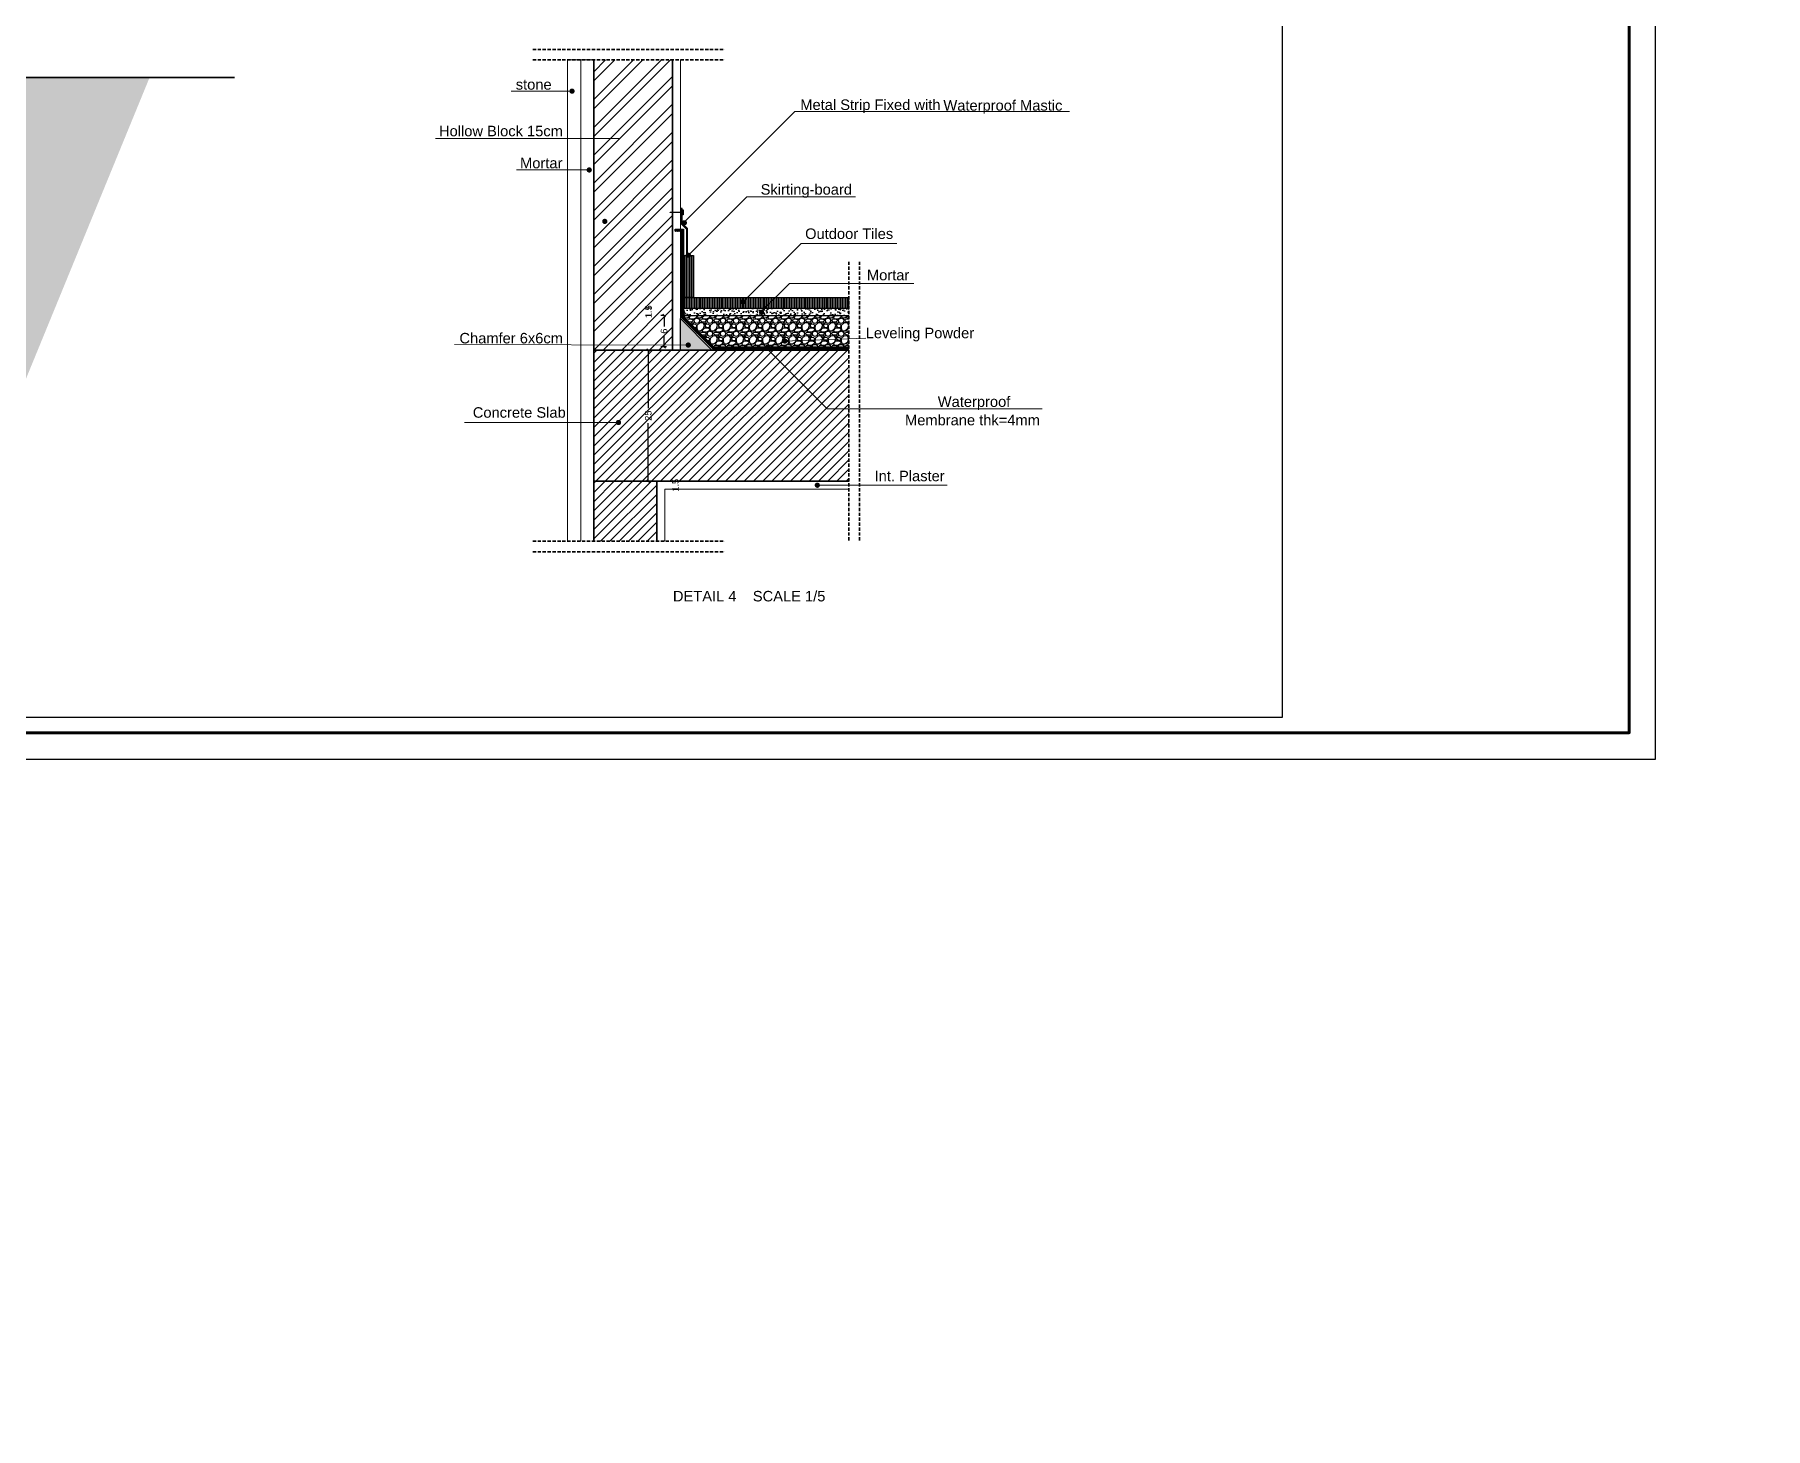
# Model space of a CAD drawing. Header units: inches. Extents: x -580639 to 179052, y 0 to 152898.
# Drawn here: x 48493 to 81458, y 100279 to 126830 of the extents above; entities that cross this region are included whole.
import ezdxf

# ---------------------------------------------------------------- set-up
doc = ezdxf.new("R2010")
doc.units = ezdxf.units.IN
doc.header["$LTSCALE"] = 500
doc.header["$MEASUREMENT"] = 0
doc.linetypes.add('DASHED', pattern=[0.75, 0.5, -0.25])
for name, color, linetype, lineweight in [('1ATEXT', 3, 'Continuous', 20), ('A-0.25', 42, 'Continuous', 25), ('A-ANNO-TEXS', 211, 'Continuous', 18), ('A-htch', 252, 'Continuous', 20), ('A-wall', 52, 'Continuous', 35), ('DIM', 8, 'Continuous', 18), ('fini', 11, 'Continuous', 13), ('HATCH', 11, 'Continuous', 9), ('PL', 11, 'Continuous', 5)]:
    doc.layers.add(name, color=color, linetype=linetype, lineweight=lineweight)
for name, color, linetype in [('h', 8, 'Continuous'), ('P', 2, 'Continuous'), ('SH', 8, 'Continuous'), ('TI', 3, 'Continuous')]:
    doc.layers.add(name, color=color, linetype=linetype)
doc.styles.add('50', font='arial.ttf', dxfattribs={"height": 125})
doc.styles.add('style3', font='arial.ttf', dxfattribs={"height": 200})
doc.dimstyles.new('DIM', dxfattribs={"dimscale": 50, "dimtxt": 125, "dimasz": 1, "dimexe": 1.2, "dimexo": 1, "dimgap": 1, "dimtad": 0, "dimtoh": 1, "dimdec": 0, "dimlfac": 0.1, "dimrnd": 1, "dimdsep": 46, "dimtxsty": '50', "dimblk": 'OBLIQUE', "dimcen": 0.09, "dimclrt": 8, "dimadec": 0, "dimazin": 0, "dimtfac": 1, "dimtdec": 0, "dimtix": 1, "dimtofl": 0, "dimtmove": 2, "dimatfit": 2, "dimfxl": 1, "dimfxlon": 1, "dimtzin": 0, "dimarcsym": 0})

# ---------------------------------------------------------------- blocks, each defined once
blk = doc.blocks.new('WERQ')
at = {"layer": 'HATCH', "ltscale": 15}
h = blk.add_hatch(dxfattribs=at)
h.set_pattern_fill('ANSI31', color=256, scale=0.25, angle=180, style=0)
h.paths.add_polyline_path([(1339.20614, 273.31003), (1339.05521, 273.31003), (1339.05521, 273.15322), (1338.75521, 273.15322), (1338.75521, 272.9964), (1338.62541, 272.9964, 0.1636034), (1338.75505, 272.82706), (1339.27665, 273.09971, 0.0036006), (1339.27668, 273.10453, 0.1668518)])
h.paths.add_polyline_path([(1330.77278, 272.07749), (1330.77278, 272.34713), (1330.88528, 272.34713), (1330.88528, 272.07749)], flags=9)
h.paths.add_polyline_path([(1331.06455, 271.90249), (1331.06455, 272.17213), (1331.17705, 272.17213), (1331.17705, 271.90249)], flags=9)
h.paths.add_polyline_path([(1338.76743, 272.97904), (1338.79241, 272.93125), (1338.77247, 272.92082), (1338.74749, 272.96862)], flags=24)
h.paths.add_polyline_path([(1338.95426, 273.13625), (1338.95426, 273.19018), (1338.97676, 273.19018), (1338.97676, 273.13625)], flags=24)
blk = doc.blocks.new('ERWT')
at = {"layer": 'HATCH', "ltscale": 15}
h = blk.add_hatch(dxfattribs=at)
h.set_pattern_fill('ANSI31', color=256, scale=0.2, angle=180, style=0)
h.set_pattern_definition([(225, (1208.837934, 247.315053), (0.0176776695, -0.0176776695), [])])
h.paths.add_polyline_path([(1337.3962, 273.2601), (1337.3962, 273.3078), (1337.2807, 273.3651), (1337.5117, 273.3651), (1337.3962, 273.4223), (1337.3962, 273.449), (1337.1336, 273.449), (1337.1336, 273.2921), (1336.9865, 273.2921), (1336.9865, 273.046)])
h.paths.add_polyline_path([(1336.9865, 273.2921), (1336.8336, 273.2921), (1336.8336, 273.1353), (1336.5336, 273.1353), (1336.5336, 272.9785), (1336.4087, 272.9785), (1336.4087, 272.8014), (1336.5185, 272.8014), (1336.9865, 273.046)])
h.paths.add_polyline_path([(1336.4087, 272.9785), (1336.2336, 272.9785), (1336.2336, 272.8676), (1336.2551, 272.8676, -1), (1336.261, 272.8676, -1), (1336.2551, 272.8676), (1336.2336, 272.8676), (1336.2336, 272.8217), (1336.1634, 272.8217), (1336.1634, 272.7699), (1336.2789, 272.7126), (1336.0479, 272.7126), (1336.1634, 272.6554), (1336.1634, 272.6157), (1336.5185, 272.8014), (1336.4087, 272.8014)])
h.paths.add_polyline_path([(1328.5512, 272.0596), (1328.5512, 272.3292), (1328.6637, 272.3292), (1328.6637, 272.0596)], flags=9)
h.paths.add_polyline_path([(1328.843, 271.8846), (1328.843, 272.1542), (1328.9555, 272.1542), (1328.9555, 271.8846)], flags=9)
blk = doc.blocks.new('_Oblique')
at = {"color": 0, "linetype": 'ByBlock', "lineweight": -2}
blk.add_line((-0.5, -0.5), (0.5, 0.5), dxfattribs=at)
blk = doc.blocks.new('*D1682')
at = {"layer": 'Defpoints', "color": 0, "transparency": 16777216}
for p in [(59813, 120821), (60181, 120821), (59813, 118321)]:
    blk.add_point(p, dxfattribs=at)
at = {"layer": 'DIM', "color": 0, "lineweight": -2, "transparency": 16777216}
for p, q in [((60131, 120821), (60241, 120821)), ((60181, 120821), (60181, 119712)), ((60181, 118321), (60181, 119430)), ((60131, 118321), (60241, 118321))]:
    blk.add_line(p, q, dxfattribs=at)
at = {"layer": 'DIM', "color": 0, "lineweight": -2, "transparency": 16777216, "xscale": 50, "yscale": 50, "zscale": 50}
for p, rotation in [((60181, 120821), 90), ((60181, 118321), 270)]:
    blk.add_blockref('_Oblique', p, dxfattribs=dict(at, rotation=rotation))
at = {"layer": 'DIM', "color": 8, "transparency": 16777216, "insert": (60181, 119571), "char_height": 125, "attachment_point": 5, "rotation": 90, "style": '50'}
blk.add_mtext('25', dxfattribs=at)
blk = doc.blocks.new('*D1683')
at = {"layer": 'Defpoints', "color": 0, "transparency": 16777216}
for p in [(60494, 118321), (60494, 118171), (60698, 118321)]:
    blk.add_point(p, dxfattribs=at)
at = {"layer": 'DIM', "color": 0, "lineweight": -2, "transparency": 16777216}
for p, q in [((60648, 118321), (60758, 118321)), ((60648, 118171), (60758, 118171))]:
    blk.add_line(p, q, dxfattribs=at)
at = {"layer": 'DIM', "color": 8, "transparency": 16777216, "insert": (60698, 118246), "char_height": 125, "attachment_point": 5, "rotation": 90, "style": '50'}
blk.add_mtext('1.5', dxfattribs=at)
blk = doc.blocks.new('*D1684')
at = {"layer": 'Defpoints', "color": 0, "transparency": 16777216}
for p in [(60481, 121481), (60481, 121481), (61582, 120881)]:
    blk.add_point(p, dxfattribs=at)
at = {"layer": 'DIM', "color": 0, "lineweight": -2, "transparency": 16777216}
for p, q in [((60481, 121481), (60421, 121481)), ((60481, 121481), (60481, 121272)), ((60481, 120881), (60481, 121090)), ((60531, 120881), (60421, 120881))]:
    blk.add_line(p, q, dxfattribs=at)
at = {"layer": 'DIM', "color": 0, "lineweight": -2, "transparency": 16777216, "xscale": 50, "yscale": 50, "zscale": 50}
for p, rotation in [((60481, 121481), 90), ((60481, 120881), 270)]:
    blk.add_blockref('_Oblique', p, dxfattribs=dict(at, rotation=rotation))
at = {"layer": 'DIM', "color": 8, "transparency": 16777216, "insert": (60481, 121181), "char_height": 125, "attachment_point": 5, "rotation": 90, "style": '50'}
blk.add_mtext('6', dxfattribs=at)
blk = doc.blocks.new('*D1685')
at = {"layer": 'Defpoints', "color": 0, "transparency": 16777216}
for p in [(60187, 121621), (60854, 121621), (60854, 121481)]:
    blk.add_point(p, dxfattribs=at)
at = {"layer": 'DIM', "color": 0, "lineweight": -2, "transparency": 16777216}
for p, q in [((60237, 121621), (60127, 121621)), ((60237, 121481), (60127, 121481))]:
    blk.add_line(p, q, dxfattribs=at)
at = {"layer": 'DIM', "color": 8, "transparency": 16777216, "insert": (60187, 121551), "char_height": 125, "attachment_point": 5, "rotation": 90, "style": '50'}
blk.add_mtext('1.5', dxfattribs=at)

msp = doc.modelspace()

# ---------------------------------------------------------------- hatches: boundary and pattern name
at = {"layer": 'A-htch'}
h = msp.add_hatch(dxfattribs=at)
h.set_pattern_fill('GRAVEL', color=256, scale=600, angle=90)
h.set_pattern_definition([(318.012788, (15764.525, 266673.51), (5400, -4800), [80.7216, -7991.4528]), (274.96974, (15824.525, 266619.51), (-600, 7200), [138.5208, -13713.5549]), (222.510447, (15836.525, 266481.51), (6600, 6000), [97.6728, -9669.6196]), (357.27369, (15986.525, 266247.51), (-12000, 600), [126.1428, -12488.1348]), (22.833654, (16112.525, 266241.51), (-7200, -3000), [123.693, -12245.6239]), (87.27369, (16226.525, 266289.51), (-600, -12000), [126.1428, -12488.1348]), (127.69424, (16232.525, 266415.51), (6000, -7800), [166.8174, -16514.9091]), (162.255328, (16130.525, 266547.51), (-13200, 4200), [157.4928, -15591.793]), (211.429566, (15980.525, 266595.51), (-7800, -4800), [126.57, -12530.4439]), (265.23636, (15872.525, 266529.51), (600, 6600), [144.4992, -7080.4575]), (312.397438, (15860.525, 266385.509), (6600, -7200), [186.8688, -18500.025]), (228.814075, (15992.525, 266841.51), (-3600, -4200), [63.7806, -6314.3069]), (261.469234, (15950.525, 266793.51), (1200, 7800), [121.3422, -12012.9068]), (315, (15932.52, 266673.5), (600, -1e-13), [84.8526, -763.6755]), (293.19859, (15860.525, 266631.51), (-1200, 3000), [45.6948, -4523.769]), (21.80141, (15878.52, 266589.51), (-1800, -600), [64.6218, -3166.477]), (120.96376, (15938.52, 266613.51), (-1200, 1800), [104.9574, -3393.6137]), (251.56505, (15884.52, 266703.5), (600, 1200), [75.8946, -1821.472]), (106.38954, (15878.525, 266241.51), (-1800, 6000), [106.32, -10525.707]), (160.346176, (15848.525, 266343.51), (6600, -2400), [89.1966, -8830.4446]), (23.19859, (15764.525, 266703.51), (-3000, -1200), [91.389, -4478.0749]), (73.61046, (15848.525, 266739.51), (-1800, -6000), [106.32, -10525.707]), (69.443955, (16250.525, 266241.51), (-1200, -3000), [102.528, -5023.8742]), (24.77514, (16286.525, 266337.51), (-6600, -3000), [85.9068, -8504.7858]), (156.80141, (16364.525, 266709.51), (-3000, 1200), [91.389, -4478.0749]), (107.354025, (16280.525, 266745.51), (2400, -7800), [100.5786, -9957.2542]), (159.443955, (16364.525, 266415.51), (3000, -1200), [51.264, -5075.1382]), (191.30993, (16364.52, 266673.51), (-2400, -600), [30.594, -3028.8177]), (255.96376, (16334.52, 266667.51), (600, 1800), [123.693, -2350.1704]), (276.009006, (16304.525, 266547.51), (-600, 6000), [114.63, -11348.354]), (33.69007, (15992.52, 266613.51), (-1200, -600), [86.5332, -2076.7976]), (83.157227, (16064.525, 266661.51), (1200, 10200), [151.0764, -14956.5376]), (150.945396, (16082.525, 266811.51), (4200, -2400), [61.7736, -6115.6045]), (180, (16028.5, 266841.5), (-600, -600), [36, -564]), (210.256437, (16286.525, 266535.51), (4200, 2400), [83.3544, -8252.112]), (138.012788, (16214.525, 266493.51), (-5400, 4800), [161.4432, -7910.7312]), (90, (16094.5, 266601.5), (-600, 600), [156, -444]), (55.304846, (16094.525, 266757.51), (4200, 6000), [94.8684, -9391.9646]), (344.054604, (16148.525, 266835.51), (2400, -600), [87.3612, -4280.7047]), (297.645975, (16232.525, 266811.51), (6000, -11400), [142.239, -14081.6845]), (265.426079, (16298.525, 266685.51), (-600, -7800), [150.4794, -14897.444])])
h.paths.add_polyline_path([(50683.045, 126014.102), (44820.682, 126014.102), (44820.682, 118264.102), (45620.46, 118264.102), (45620.46, 117089.102, -0.358605792), (45882.96, 117408.036), (46007.96, 117408.036, -1.019873666), (45870.46, 116772.874), (45870.46, 116521.463), (46789.32, 116521.463)])
at = {"layer": 'h', "ltscale": 0.5}
h = msp.add_hatch(dxfattribs=at)
h.set_pattern_fill('ANSI32', color=256, scale=1000, style=0)
h.set_pattern_definition([(45, (59143.92, 120820.95), (-265.165, 265.165), []), (45, (59320.7, 120820.95), (-265.165, 265.165), [])])
h.paths.add_polyline_path([(60643.922, 126349.695), (59143.922, 126349.695), (59143.922, 120820.946), (60643.922, 120820.946), (60643.922, 123439.563), (60598.922, 123439.563), (60598.922, 123449.563), (60643.922, 123449.563)])
at = {"layer": 'h'}
h = msp.add_hatch(dxfattribs=at)
h.set_pattern_fill('ANSI31', color=256, scale=30, style=0)
h.set_pattern_definition([(45, (-1448142.4686, 6563720.7554), (-2.6516504294, 2.6516504294), [])])
h.paths.add_polyline_path([(60806.557, 123513.134), (60793.922, 123513.134), (60793.922, 123449.563), (60806.557, 123449.563)])
h.paths.add_polyline_path([(60806.557, 123439.563), (60793.922, 123439.563), (60793.922, 123242.217), (60806.557, 123242.217)])
h = msp.add_hatch(dxfattribs=at)
h.set_pattern_fill('ANSI31', color=256, scale=30, style=0)
h.set_pattern_definition([(45, (60693.922, 120840.9462), (-2.6516504, 2.6516504), [])])
h.paths.add_polyline_path([(64003.997, 120840.946), (64003.997, 120880.946), (61430.491, 120880.946), (60853.922, 121457.515), (60853.922, 123125.946), (60693.922, 123125.946), (60693.922, 123085.946), (60813.922, 123085.946), (60813.922, 121440.946), (61413.922, 120840.946)])
h = msp.add_hatch(dxfattribs=at)
h.set_pattern_fill('ANSI31', color=256, scale=250, angle=45, style=0)
h.set_pattern_definition([(90, (29035.507, 141592.34), (-31.25, 0), [])])
h.paths.add_polyline_path([(61043.922, 122022.935, -0.057003295), (60863.922, 121956.472), (60863.922, 121820.946), (61043.922, 121820.946)])
edge = h.paths.add_edge_path()
edge.add_line((61043.922, 122620.946), (60863.922, 122620.946))
edge.add_line((60863.922, 122620.946), (60863.922, 121956.472))
edge.add_arc((60663.379, 122776.566), 844.259, 283.7412573, 296.7913275)
edge.add_line((61043.922, 122022.935), (61043.922, 122620.946))
h = msp.add_hatch(dxfattribs=at)
h.set_pattern_fill('ANSI31', color=256, scale=250, angle=45, style=0)
h.set_pattern_definition([(90, (29035.027, 141592.82), (-31.25, 0), [])])
h.paths.add_polyline_path([(64003.997, 121621.426), (64003.997, 121821.426), (60853.442, 121821.426), (60853.442, 121621.426)])
msp.add_hatch(color=256, dxfattribs=at).paths.add_polyline_path([(60793.922, 121420.946), (60793.922, 120820.946), (61393.922, 120820.946)])
h = msp.add_hatch(dxfattribs=at)
h.set_pattern_fill('AR-CONC', color=256, scale=25, style=0)
h.set_pattern_definition([(50, (60853.44, 121481.43), (179.315, -15.688), [18.75, -206.25]), (355, (60853.44, 121481.43), (-34.688, 188.048), [15, -165]), (100.4514, (60868.39, 121480.12), (144.627, 172.36), [15.935, -175.286]), (46.184, (60853.44, 121531.43), (266.81, -41.38), [28.125, -309.375]), (96.636, (60875.68, 121527.98), (233.666, 243.53), [23.903, -262.928]), (351.184, (60853.44, 121531.43), (233.665, 243.53), [22.5, -247.5]), (21, (60878.44, 121518.93), (149.227, -100.655), [18.75, -206.25]), (326, (60878.44, 121518.93), (60.829, 181.288), [15, -165]), (71.4514, (60890.88, 121510.54), (210.056, 80.633), [15.935, -175.286]), (37.5, (60853.44, 121481.426), (3.04, 83.2235), [0, -163, 0, -167.5, 0, -165.625]), (7.5, (60853.44, 121481.43), (65.7674, 98.603), [0, -95.5, 0, -159.25, 0, -63.125]), (327.5, (60797.69, 121481.426), (133.4556, -5.6387), [0, -62.5, 0, -195, 0, -258.75]), (317.5, (60772.69, 121481.43), (145.7965, 25.0262), [0, -81.25, 0, -129.5, 0, -183.75])])
h.paths.add_polyline_path([(64003.997, 121481.426), (64003.997, 121621.426), (60853.442, 121621.426), (60853.442, 121481.426)])
h = msp.add_hatch(dxfattribs=at)
h.set_pattern_fill('GRAVEL', color=256, scale=250, style=0)
h.set_pattern_definition([(228.0128, (61033.442, 121130.953), (-1999.99956, -2250.00034), [33.634, -3329.772]), (184.9697, (61010.942, 121105.953), (3000.000263, 249.997827), [57.717, -5713.981]), (132.5104, (60953.442, 121100.953), (2499.99768, -2750.00217), [40.697, -4029.008]), (267.2737, (60855.942, 121038.453), (249.999004, 5000.000074), [52.5595, -5203.3895]), (292.8337, (60853.442, 120985.953), (-1250.002476, 2999.999103), [51.539, -5102.343]), (357.2737, (60873.442, 120938.453), (-5000.000074, 249.999004), [52.5595, -5203.3895]), (37.6942, (60925.942, 120935.953), (-3250.001836, -2499.9976), [69.507, -6881.212]), (72.2553, (60980.942, 120978.453), (1750.00269, 5499.999058), [65.622, -6496.58]), (121.4296, (61000.942, 121040.953), (-2000.00206, 3249.99876), [52.7375, -5221.018]), (175.2364, (60973.442, 121085.953), (2750.00024, -249.99788), [60.208, -2950.191]), (222.3974, (60913.442, 121090.953), (-3000.001838, -2749.99802), [77.862, -7708.344]), (138.8141, (61103.442, 121035.953), (-1750.00074, 1499.99933), [26.575, -2630.961]), (171.4692, (61083.442, 121053.453), (3249.99957, -500.00198), [50.559, -5005.378]), (225, (61033.44, 121060.95), (0, -250), [35.355, -318.198]), (203.1986, (61015.942, 121090.953), (1249.99993, 500.00033), [19.04, -1884.904]), (291.8014, (60998.44, 121083.453), (-250, 750.0001), [26.926, -1319.366]), (30.9638, (61008.442, 121058.453), (749.9995, 500.0006), [43.732, -1414.006]), (161.565, (61045.94, 121080.95), (500.0001, -249.9996), [31.623, -758.947]), (16.3895, (60853.442, 121083.453), (2500.00055, 749.99818), [44.3, -4385.711]), (70.3462, (60895.942, 121095.953), (-999.99881, -2750.00053), [37.165, -3679.352]), (293.1986, (61045.942, 121130.953), (-500.00033, 1249.99993), [38.079, -1865.864]), (343.6105, (61060.942, 121095.953), (-2500.00055, 749.99818), [44.3, -4385.711]), (339.444, (60853.442, 120928.453), (-1250.00046, 499.999), [42.72, -2093.281]), (294.7751, (60893.442, 120913.453), (-1249.99805, 2750.00086), [35.7945, -3543.661]), (66.8014, (61048.442, 120880.953), (500.00033, 1249.99993), [38.079, -1865.864]), (17.354, (61063.442, 120915.953), (-3250.000505, -999.998626), [41.908, -4148.856]), (69.444, (60925.942, 120880.953), (-499.999, -1250.00046), [21.36, -2114.641]), (101.3099, (61033.44, 120880.953), (-249.9994, 1000.0002), [12.747, -1262.007]), (165.9638, (61030.94, 120893.453), (750.0001, -249.9995), [51.539, -979.237]), (186.009, (60980.942, 120905.953), (2499.99994, 249.99983), [47.7625, -4728.481]), (303.69, (61008.44, 121035.95), (-250.0003, 499.9999), [36.055, -865.332]), (353.1572, (61028.442, 121005.953), (4249.99984, -500.002), [62.9485, -6231.891]), (60.9454, (61090.942, 120998.453), (-1000, -1750.0001), [25.739, -2548.168]), (90, (61103.44, 121020.95), (-250, 250), [15, -235]), (120.2564, (60975.942, 120913.453), (999.99872, -1750.00061), [34.731, -3438.38]), (48.0128, (60958.442, 120943.453), (1999.99956, 2250.00034), [67.268, -3296.138]), (0, (61003.44, 120993.45), (250, 250), [65, -185]), (325.3048, (61068.442, 120993.453), (-2499.998565, 1750.00215), [39.5285, -3913.3185]), (254.0546, (61100.942, 120970.953), (-249.99997, -1000.00003), [36.4, -1783.627]), (207.646, (61090.942, 120935.953), (-4749.99895, -2500.00193), [59.266, -5867.3685]), (175.4261, (61038.442, 120908.453), (-3250.00014, 249.9987), [62.7, -6207.2685])])
h.paths.add_polyline_path([(64003.997, 120880.953), (64003.997, 121480.953), (60853.442, 121480.953), (60853.442, 121457.522), (61430.011, 120880.953)])
at = {"layer": 'SH'}
h = msp.add_hatch(dxfattribs=at)
h.set_pattern_fill('ANSI31', color=256, scale=1000, style=0)
h.set_pattern_definition([(45, (4665775.23, 429951), (-88.3883476, 88.3883476), [])])
h.paths.add_polyline_path([(60343.922, 118320.946), (59143.922, 118320.946), (59143.922, 117178.306), (60343.922, 117178.306)])
h.paths.add_polyline_path([(64003.997, 118320.946), (64003.997, 120820.946), (59143.922, 120820.946), (59143.922, 118320.946)])

# ---------------------------------------------------------------- linework, layer by layer
msp.add_lwpolyline([(24363.463, 113030.352), (79363.681, 113030.352), (79363.681, 151788.469), (24363.463, 151788.469)], close=True)
at = {"layer": '1ATEXT'}
for p, q in [((57567.301, 125750.594), (58753.918, 125750.594)), ((62970.96, 125362.822), (60859.179, 123251.041)), ((68200.843, 125362.822), (62970.96, 125362.822)), ((59632.365, 124853.32), (56130.457, 124853.32)), ((57673.52, 124252.107), (59056.526, 124252.107)), ((62054.999, 123738.572), (60944.288, 122627.86)), ((64125.262, 123738.572), (62054.999, 123738.572)), ((63096.012, 122851.514), (61985.3, 121740.802)), ((64912.403, 122851.514), (63096.012, 122851.514)), ((62868.13, 122087.602), (62321.273, 121540.745)), ((65239.599, 122087.602), (62868.13, 122087.602)), ((64322.255, 121046.548), (62755.537, 120992.284)), ((56492.319, 120929.858), (60942.484, 120916.227)), ((62451.943, 120835.946), (63587.655, 119700.235)), ((67686.077, 119700.235), (63587.655, 119700.235)), ((56679.619, 119440.456), (59613.549, 119440.456)), ((65875.442, 118245.946), (63400.3, 118245.946))]:
    msp.add_line(p, q, dxfattribs=at)
at = {"layer": '1ATEXT', "const_width": 50}
for points in [[(58704.047, 125753.133, 1), (58754.047, 125753.133, 1)], [(59081.526, 124252.107, -1), (59031.526, 124252.107, -1)], [(59377.913, 123271.851, -1), (59327.913, 123271.851, -1)], [(60892.264, 123245.047, -1), (60842.264, 123245.047, -1)], [(60969.288, 122627.86, -1), (60919.288, 122627.86, -1)], [(62010.3, 121740.802, -1), (61960.3, 121740.802, -1)], [(62363.95, 121540.745, -1), (62313.95, 121540.745, -1)], [(62805.537, 120992.284, -1), (62755.537, 120992.284, -1)], [(60967.484, 120916.227, -1), (60917.484, 120916.227, -1)], [(62426.943, 120873.558, 1), (62476.943, 120873.558, 1)], [(59638.549, 119440.456, -1), (59588.549, 119440.456, -1)], [(63425.3, 118245.946, -1), (63375.3, 118245.946, -1)]]:
    msp.add_lwpolyline(points, format="xyb", close=True, dxfattribs=at)
at = {"layer": 'A-0.25', "lineweight": 25}
for points in [[(72263.681, 113830.352), (72263.681, 150988.469), (25163.463, 150988.469), (25163.463, 113830.352), (72263.681, 113830.352)], [(78863.681, 120680.241), (78863.681, 126680.241)]]:
    msp.add_lwpolyline(points, dxfattribs=at)
at = {"layer": 'A-wall', "linetype": 'DASHED', "ltscale": 0.25}
for p, q in [((57981.389, 126549.695), (61639.606, 126549.695)), ((57981.389, 126349.695), (61639.606, 126349.695)), ((64003.997, 122504.267), (64003.997, 117178.306)), ((64203.997, 122504.267), (64203.997, 117178.306)), ((57981.389, 117178.306), (61639.606, 117178.306)), ((57981.389, 116978.306), (61639.606, 116978.306))]:
    msp.add_line(p, q, dxfattribs=at)
at = {"layer": 'A-wall'}
for p, q in [((59143.922, 120820.946), (59143.922, 126349.695)), ((60643.922, 120820.946), (60643.922, 126349.695)), ((52301.209, 126014.102), (44620.46, 126014.102)), ((59143.922, 120820.946), (64003.997, 120820.946)), ((59143.922, 120820.946), (59143.922, 117178.306)), ((59143.922, 118320.946), (64003.997, 118320.946)), ((60343.922, 117178.306), (60343.922, 118320.946))]:
    msp.add_line(p, q, dxfattribs=at)
at = {"layer": 'A-wall', "color": 1, "lineweight": 70}
msp.add_lwpolyline([(24863.463, 113530.352), (78863.681, 113530.352), (78863.681, 151288.469), (24863.463, 151288.469)], close=True, dxfattribs=at)
at = {"layer": 'DIM'}
msp.add_line((59143.922, 126349.695), (58643.922, 126349.695), dxfattribs=at)
at = {"layer": 'fini'}
for p, q in [((58643.922, 126349.695), (58643.922, 117178.306)), ((58893.922, 126349.695), (58893.922, 117178.306)), ((60493.922, 118170.946), (64003.997, 118170.946)), ((60493.922, 117178.306), (60493.922, 118170.946))]:
    msp.add_line(p, q, dxfattribs=at)
msp.add_lwpolyline([(60793.922, 123125.946), (60793.922, 126349.695)], dxfattribs=at)
at = {"layer": 'h'}
for p, q in [((60793.922, 123513.134), (60806.557, 123513.134)), ((60793.922, 123242.217), (60806.557, 123242.217))]:
    msp.add_line(p, q, dxfattribs=at)
at = {"layer": 'P'}
msp.add_line((60853.922, 121480.946), (64003.997, 121480.946), dxfattribs=at)
for points in [[(60836.557, 123439.563), (60598.922, 123439.563), (60598.922, 123449.563), (60836.557, 123449.563)], [(64003.997, 120840.946), (61413.922, 120840.946), (60813.922, 121440.946), (60813.922, 123085.946), (60693.922, 123085.946), (60693.922, 123125.946), (60853.922, 123125.946), (60853.922, 121457.515), (61430.491, 120880.946), (64003.997, 120880.946)]]:
    msp.add_lwpolyline(points, dxfattribs=at)
for points in [[(60826.557, 123520.67), (60806.557, 123520.67), (60806.557, 123225.946), (60906.557, 123125.946), (60906.557, 122625.946), (60926.557, 122625.946), (60926.557, 123134.231), (60826.557, 123234.231), (60826.557, 123520.67)], [(60836.557, 123394.563), (60836.557, 123494.563), (60846.557, 123494.563), (60846.557, 123394.563)], [(60793.922, 120820.946), (60793.922, 121420.946), (61393.922, 120820.946)]]:
    msp.add_lwpolyline(points, close=True, dxfattribs=at)
at = {"layer": 'PL'}
msp.add_lwpolyline([(60793.922, 120820.946), (60793.922, 123085.946)], dxfattribs=at)
at = {"layer": 'TI'}
for p, q in [((60853.922, 121820.946), (64003.997, 121820.946)), ((60853.922, 121620.946), (64003.997, 121620.946))]:
    msp.add_line(p, q, dxfattribs=at)
msp.add_lwpolyline([(60863.922, 122620.946), (61043.922, 122620.946), (61043.922, 121820.946), (60863.922, 121820.946), (60863.922, 122620.946)], dxfattribs=at)

# ---------------------------------------------------------------- block references
for name, p, xscale, yscale, zscale in [('WERQ', (-23968122.671, -4793965.511), 18000, 18000, 18000), ('ERWT', (-11883089.623, -2335099.723), 9000, 9000, 9000)]:
    msp.add_blockref(name, p, dxfattribs=dict(xscale=xscale, yscale=yscale, zscale=zscale))

# ---------------------------------------------------------------- texts
at = {"layer": '1ATEXT', "style": 'style3'}
for s, p in [('stone', (57656.768, 125780.84)), ('Metal Strip Fixed with', (63076.461, 125394.629)), ('Waterproof Mastic', (65802.324, 125381.559)), ('Hollow Block 15cm', (56194.661, 124893.664)), ('Mortar', (57739.212, 124283.313)), ('Skirting-board', (62321.907, 123781.173)), ('Outdoor Tiles ', (63168.723, 122937.706)), ('Mortar', (64345.779, 122149.96)), ('Chamfer 6x6cm', (56583.873, 120947.78)), ('Leveling Powder', (64322.255, 121046.548)), ('Concrete Slab', (56838.637, 119532.135)), ('Waterproof', (65694.811, 119738.397)), ('Membrane thk=4mm', (65070.785, 119387.801)), ('Int. Plaster', (64490.752, 118322.443))]:
    msp.add_text(s, height=200, dxfattribs=at).set_placement(p)
at = {"layer": 'A-ANNO-TEXS', "insert": (60650.809, 116232.878), "char_height": 200, "attachment_point": 1, "style": 'style3'}
msp.add_mtext_dynamic_manual_height_columns('\\pt17600;DETAIL 4    SCALE 1/5', width=12325.1311, gutter_width=400, heights=[0], dxfattribs=at)

# ---------------------------------------------------------------- dimensions: what is measured, and where the dimension line sits
at = {"layer": 'DIM'}
for base, p1, p2, text, picture, middle in [((60187.19, 121620.946), (60853.922, 121480.946), (60853.922, 121620.946), '1.5', '*D1685', (60187.19, 121550.946)), ((60480.992, 121480.946), (61582.059, 120880.946), (60480.992, 121480.946), '6', '*D1684', (60480.992, 121180.946)), ((60181.357, 120820.946), (59812.95, 118320.946), (59812.95, 120820.946), '25', '*D1682', (60181.357, 119570.946)), ((60697.701, 118320.946), (60493.922, 118170.946), (60493.922, 118320.946), '1.5', '*D1683', (60697.701, 118245.946))]:
    dim = msp.add_linear_dim(base=base, p1=p1, p2=p2, angle=90, text=text, dimstyle='DIM', dxfattribs=at)
    dim.commit()
    dim.dimension.update_dxf_attribs({"geometry": picture, "text_midpoint": middle})

doc.saveas('drawing.dxf')
